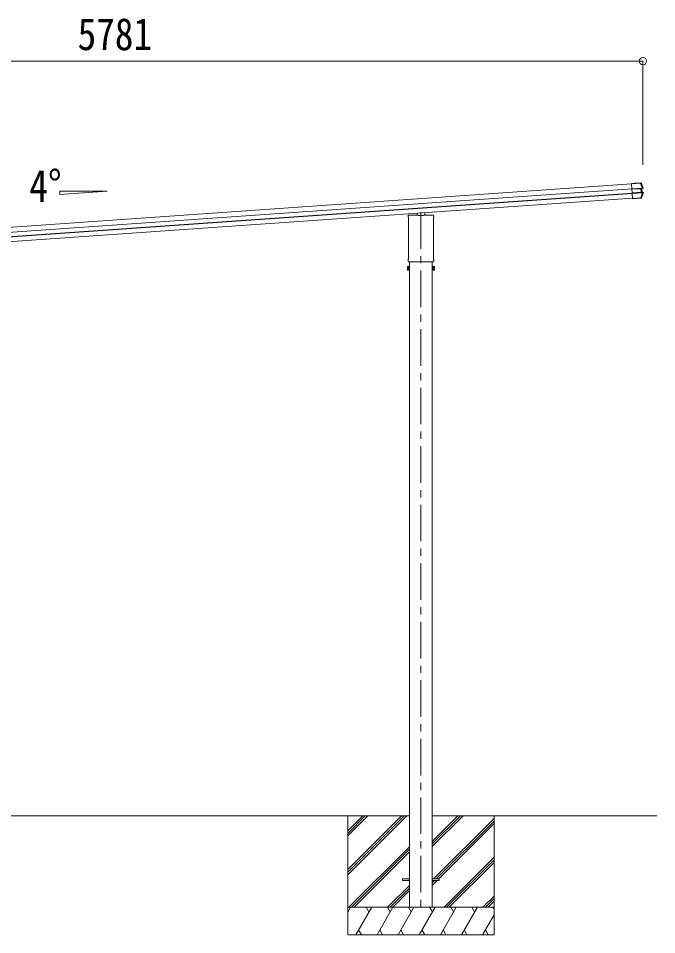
# Model space of a CAD drawing. Units: millimetres at full size, sheet at 1:40; details may follow other scales. Extents: x -11243 to 11243, y -7760 to 7760.
# Drawn here: x 3532 to 7021, y -5069 to -58 of the extents above; entities that cross this region are included whole.
import ezdxf
from ezdxf.enums import TextEntityAlignment as Align

# ---------------------------------------------------------------- set-up
doc = ezdxf.new("R2010")
doc.units = ezdxf.units.MM
doc.header["$LTSCALE"] = 40
doc.header["$PDMODE"] = 32
doc.header["$PDSIZE"] = 40
doc.linetypes.add('CHAIN1', pattern=[8, 5, -1, 1, -1])
for name, color, linetype, lineweight in [('0-0_0', 7, 'Continuous', 9), ('0-1_本体', 5, 'CHAIN1', 9), ('0-3_ELV2', 7, 'Continuous', 9), ('0-6_OTH_LINE', 6, 'Continuous', 9), ('0-7_SHAPE', 4, 'Continuous', 9)]:
    doc.layers.add(name, color=color, linetype=linetype, lineweight=lineweight)
doc.styles.add('ＭＳ ゴシック', font='')
doc.styles.get('ＭＳ ゴシック').set_extended_font_data('MS Gothic')

msp = doc.modelspace()

# ---------------------------------------------------------------- linework, layer by layer
at = {"layer": '0-0_0'}
for p, q in [((2494.71, -4418.59), (5669.75, -4418.59)), ((5332.25, -4418.59), (5332.25, -5068.58)), ((5332.25, -4712.76), (5626.43, -4418.59)), ((5332.25, -4726.9), (5640.57, -4418.59)), ((5332.25, -4741.05), (5654.72, -4418.59)), ((5332.25, -4528.92), (5442.58, -4418.59)), ((5332.25, -4514.77), (5428.44, -4418.59)), ((5332.25, -4500.63), (5414.3, -4418.59)), ((5794.75, -4586.92), (5963.08, -4418.59)), ((5794.75, -4572.77), (5948.94, -4418.59)), ((5794.75, -4558.63), (5934.8, -4418.59)), ((5794.75, -4418.59), (7021.24, -4418.59)), ((5801.43, -4764.09), (6132.25, -4433.26)), ((5815.57, -4764.09), (6132.25, -4447.41)), ((6132.25, -4418.59), (6132.25, -5068.58)), ((5829.71, -4764.09), (6132.25, -4461.55)), ((5338.56, -4918.59), (5669.75, -4587.4)), ((5352.7, -4918.59), (5669.75, -4601.54)), ((5366.85, -4918.59), (5669.75, -4615.68)), ((5859.06, -4918.59), (6132.25, -4645.4)), ((5873.2, -4918.59), (6132.25, -4659.54)), ((5887.35, -4918.59), (6132.25, -4673.68)), ((5669.75, -4799.53), (5550.69, -4918.59)), ((5794.75, -4799.05), (5820.71, -4773.09)), ((5794.75, -4784.9), (5806.57, -4773.09)), ((5564.84, -4918.59), (5669.75, -4813.67)), ((5578.98, -4918.59), (5669.75, -4827.81)), ((6071.19, -4918.59), (6132.25, -4857.53)), ((6085.34, -4918.59), (6132.25, -4871.67)), ((6099.48, -4918.59), (6132.25, -4885.81)), ((5332.25, -4946.09), (5348.13, -4918.58)), ((6132.25, -4918.59), (5332.25, -4918.59)), ((5377, -5068.58), (5463.6, -4918.59)), ((5448.6, -4944.57), (5433.6, -4918.58)), ((5492.47, -5068.58), (5579.07, -4918.58)), ((5564.07, -4944.57), (5549.07, -4918.59)), ((5607.94, -5068.58), (5694.54, -4918.59)), ((5679.54, -4944.57), (5664.54, -4918.58)), ((5723.41, -5068.58), (5810.01, -4918.59)), ((5795.01, -4944.57), (5780.01, -4918.58)), ((5838.88, -5068.58), (5925.48, -4918.59)), ((5910.48, -4944.57), (5895.48, -4918.58)), ((5954.35, -5068.58), (6040.95, -4918.59)), ((6010.95, -4918.59), (6025.95, -4944.57)), ((6126.42, -4918.59), (6132.25, -4928.68)), ((6069.82, -5068.58), (6132.25, -4960.45)), ((5392, -5042.61), (5407, -5068.58)), ((5507.47, -5042.61), (5522.47, -5068.58)), ((5622.94, -5042.6), (5637.94, -5068.58)), ((5738.41, -5042.6), (5753.41, -5068.58)), ((5853.88, -5042.61), (5868.88, -5068.58)), ((5969.35, -5042.61), (5984.35, -5068.58)), ((6084.82, -5042.61), (6099.82, -5068.58)), ((5332.25, -5068.58), (6132.25, -5068.58))]:
    msp.add_line(p, q, dxfattribs=at)
at = {"layer": '0-1_本体'}
msp.add_line((5732.25, -1117.76), (5732.25, -4953.32), dxfattribs=at)
at = {"layer": '0-3_ELV2', "color": 4}
for p, q in [((1269.53, -1356.48), (6884.23, -963.86)), ((1271.34, -1382.38), (6886.04, -989.77)), ((1271.44, -1383.78), (6886.14, -991.16)), ((6884.06, -961.48), (6898.51, -960.47)), ((6884.08, -961.69), (6884.06, -961.48)), ((6884.16, -962.89), (6884.08, -961.69)), ((6932.88, -959.48), (6884.16, -962.89)), ((6886.04, -989.83), (6941.82, -985.93)), ((6941.93, -987.52), (6886.16, -991.42)), ((6886.23, -992.55), (6886.16, -991.42)), ((6886.23, -992.55), (6935.18, -989.13)), ((6886.27, -993.04), (6886.23, -992.55)), ((6887.61, -1012.24), (6886.27, -993.04)), ((6899.51, -960.38), (6899.61, -960.14)), ((6935.47, -957.63), (6899.61, -960.14)), ((6941.82, -985.93), (6932.88, -959.48)), ((6934.03, -958.17), (6935.47, -957.63)), ((6935.18, -989.13), (6935.22, -989.62)), ((6935.73, -959.25), (6944.75, -985.83)), ((6943.47, -987.58), (6937.76, -989.17)), ((6943.47, -987.58), (6937.76, -989.17)), ((6939.74, -989.3), (6938.21, -989.48)), ((6938.58, -988.97), (6940.11, -988.78)), ((6941.08, -1008.5), (6939.74, -989.3)), ((6940.11, -988.78), (6945.86, -987.24)), ((6941.82, -985.93), (6941.93, -987.52)), ((6943.54, -987.56), (6943.47, -987.58)), ((6945.86, -987.24), (6943.85, -987.49)), ((1273.06, -1407), (6887.76, -1014.38)), ((1273.16, -1408.41), (6887.86, -1015.8)), ((1274.97, -1434.29), (6889.67, -1041.67)), ((6887.61, -1012.24), (6936.56, -1008.81)), ((6887.65, -1012.73), (6887.61, -1012.24)), ((6936.59, -1009.3), (6887.65, -1012.73)), ((6887.73, -1013.9), (6887.65, -1012.73)), ((6887.73, -1013.9), (6943.67, -1009.99)), ((6887.85, -1015.66), (6887.73, -1013.9)), ((6943.79, -1011.74), (6887.85, -1015.66)), ((6889.77, -1043.11), (6887.85, -1015.66)), ((6889.77, -1043.11), (6934.54, -1039.98)), ((6889.84, -1044.08), (6889.77, -1043.11)), ((6934.61, -1040.95), (6889.84, -1044.08)), ((6934.54, -1039.98), (6943.79, -1011.74)), ((6934.61, -1040.95), (6934.54, -1039.98)), ((6936.65, -1042.16), (6935.75, -1040.94)), ((6936.56, -1008.81), (6936.59, -1009.3)), ((6946.6, -1011.43), (6937.22, -1039.87)), ((6939.14, -1008.91), (6945.19, -1009.7)), ((6939.54, -1008.53), (6941.08, -1008.5)), ((6941.52, -1008.96), (6939.98, -1008.99)), ((6947.64, -1009.71), (6941.52, -1008.96)), ((6943.67, -1009.99), (6943.79, -1011.74)), ((6945.52, -1009.74), (6947.64, -1009.71)), ((5662, -1142.69), (5662, -1137.94)), ((5663.79, -1146.15), (5663.79, -1146.15)), ((5664, -1146.56), (5664, -1373.31)), ((5666.25, -1133.69), (5716.25, -1133.69)), ((5711.25, -1133.69), (5711.25, -1123.84)), ((5716.75, -1135.69), (5716.75, -1134.19)), ((5747.75, -1135.69), (5716.75, -1135.69)), ((5747.75, -1134.19), (5747.75, -1135.69)), ((5748.25, -1133.69), (5798.25, -1133.69)), ((5753.25, -1133.69), (5753.25, -1120.9)), ((5800.5, -1373.31), (5800.5, -1146.56)), ((5800.71, -1146.15), (5800.71, -1146.15)), ((5802.5, -1137.94), (5802.5, -1142.69)), ((5662, -1385.19), (5662, -1377.19)), ((5663.7, -1388.59), (5663.7, -1388.58)), ((5663.79, -1373.72), (5663.79, -1373.72)), ((5664, -1388.69), (5663.98, -1388.68)), ((5664, -1388.69), (5800.5, -1388.69)), ((5669.75, -1388.69), (5669.75, -4918.59)), ((5794.75, -4918.59), (5794.75, -1388.69)), ((5800.52, -1388.68), (5800.5, -1388.69)), ((5800.71, -1373.72), (5800.71, -1373.72)), ((5802.5, -1377.19), (5802.5, -1385.19)), ((5658.25, -1416.09), (5659.01, -1414.77)), ((5658.25, -1416.09), (5658.25, -1433.09)), ((5658.25, -1433.09), (5659.01, -1434.4)), ((5665.25, -1414.77), (5659.01, -1414.77)), ((5665.25, -1419.68), (5659.01, -1419.68)), ((5665.25, -1429.49), (5659.01, -1429.49)), ((5665.25, -1434.4), (5659.01, -1434.4)), ((5665.25, -1434.4), (5665.25, -1414.77)), ((5665.25, -1415.39), (5667.75, -1415.39)), ((5667.75, -1433.79), (5665.25, -1433.79)), ((5799.25, -1415.39), (5796.75, -1415.39)), ((5796.75, -1433.79), (5799.25, -1433.79)), ((5799.25, -1434.4), (5799.25, -1414.77)), ((5799.25, -1414.77), (5805.49, -1414.77)), ((5799.25, -1419.68), (5805.49, -1419.68)), ((5799.25, -1429.49), (5805.49, -1429.49)), ((5799.25, -1434.4), (5805.49, -1434.4)), ((5806.25, -1416.09), (5805.49, -1414.77)), ((5806.25, -1433.09), (5805.49, -1434.4)), ((5806.25, -1416.09), (5806.25, -1433.09)), ((5632.25, -4764.09), (5669.75, -4764.09)), ((5632.25, -4764.09), (5632.25, -4773.09)), ((5632.25, -4773.09), (5669.75, -4773.09)), ((5794.75, -4764.09), (5832.25, -4764.09)), ((5794.75, -4773.09), (5832.25, -4773.09)), ((5832.25, -4764.09), (5832.25, -4773.09))]:
    msp.add_line(p, q, dxfattribs=at)
for points in [[(6884.08, -961.69), (6932.8, -958.28), (6932.88, -959.48)], [(6886.16, -991.42), (6886.04, -989.83), (6884.16, -962.89)], [(6936.56, -1008.81), (6935.22, -989.62), (6886.27, -993.04)], [(6932.8, -958.28), (6933.07, -958.26), (6933.32, -958.24), (6933.55, -958.22), (6933.74, -958.21), (6933.89, -958.19), (6933.99, -958.18), (6934.03, -958.17)], [(6935.73, -959.25), (6935.67, -959.22), (6935.59, -959.19), (6935.46, -959.17), (6935.31, -959.16), (6935.12, -959.16), (6934.91, -959.17), (6934.67, -959.19), (6934.41, -959.22), (6934.13, -959.25), (6933.83, -959.3), (6933.52, -959.35), (6933.21, -959.41), (6932.88, -959.48)], [(6935.47, -957.63), (6935.9, -957.66), (6936.31, -957.79), (6936.67, -958.02), (6936.96, -958.33), (6937.17, -958.71)], [(6937.17, -958.71), (6936.98, -958.78), (6936.2, -959.08), (6935.73, -959.25)], [(6937.75, -989.17), (6937.59, -989.27), (6937.49, -989.46), (6937.47, -989.69)], [(6937.76, -989.17), (6937.76, -989.17), (6937.76, -989.17), (6937.76, -989.17), (6937.76, -989.17), (6937.76, -989.17), (6937.76, -989.17), (6937.76, -989.17), (6937.75, -989.17), (6937.75, -989.17), (6937.75, -989.17), (6937.75, -989.17), (6937.75, -989.17), (6937.75, -989.17), (6937.75, -989.17), (6937.75, -989.17), (6937.75, -989.17)], [(6941.82, -985.93), (6942.24, -985.87), (6942.64, -985.82), (6943.04, -985.79), (6943.41, -985.77), (6943.75, -985.77), (6944.05, -985.78), (6944.31, -985.81)], [(6943.47, -987.58), (6943.33, -987.55), (6943.15, -987.52), (6942.94, -987.5), (6942.71, -987.5), (6942.46, -987.49), (6942.2, -987.5), (6941.93, -987.52)], [(6943.54, -987.56), (6943.7, -987.5), (6943.86, -987.41), (6944, -987.29), (6944.12, -987.15), (6944.22, -986.98), (6944.3, -986.8), (6944.36, -986.61), (6944.38, -986.41), (6944.39, -986.2), (6944.36, -986), (6944.31, -985.81)], [(6944.31, -985.81), (6944.53, -985.79), (6944.67, -985.8), (6944.75, -985.83)], [(6944.75, -985.83), (6944.91, -985.81), (6945.55, -985.73), (6946.77, -985.58)], [(6946.77, -985.58), (6946.82, -985.81), (6946.83, -986.05), (6946.8, -986.28), (6946.72, -986.5), (6946.61, -986.71), (6946.46, -986.89), (6946.29, -987.04), (6946.09, -987.16), (6945.86, -987.24)], [(6933.46, -1041.18), (6889.85, -1044.23), (6889.84, -1044.08)], [(6936.65, -1042.16), (6934.87, -1042.28), (6934.46, -1041.17)], [(6934.54, -1039.98), (6934.85, -1040.01), (6935.15, -1040.04), (6935.44, -1040.06), (6935.72, -1040.07), (6935.98, -1040.08), (6936.22, -1040.08), (6936.44, -1040.07), (6936.64, -1040.05), (6936.81, -1040.03), (6936.96, -1040), (6937.08, -1039.96), (6937.16, -1039.91), (6937.22, -1039.87)], [(6935.75, -1040.94), (6935.72, -1040.93), (6935.64, -1040.92), (6935.5, -1040.91), (6935.32, -1040.92), (6935.11, -1040.92), (6934.86, -1040.93), (6934.61, -1040.95)], [(6938.11, -1041.09), (6937.99, -1041.33), (6937.83, -1041.55), (6937.64, -1041.75), (6937.42, -1041.91), (6937.18, -1042.03), (6936.92, -1042.12), (6936.65, -1042.16)], [(6937.22, -1039.87), (6937.36, -1040.06), (6937.94, -1040.86), (6938.11, -1041.09)], [(6939.13, -1008.91), (6938.96, -1008.83), (6938.83, -1008.66), (6938.78, -1008.43)], [(6939.13, -1008.91), (6939.13, -1008.91), (6939.13, -1008.91), (6939.13, -1008.91), (6939.13, -1008.91), (6939.13, -1008.91), (6939.13, -1008.91), (6939.13, -1008.91), (6939.14, -1008.91), (6939.14, -1008.91), (6939.14, -1008.91), (6939.14, -1008.91), (6939.14, -1008.91), (6939.14, -1008.91), (6939.14, -1008.91), (6939.14, -1008.91), (6939.14, -1008.91)], [(6943.67, -1009.99), (6943.93, -1009.97), (6944.2, -1009.94), (6944.45, -1009.9), (6944.68, -1009.86), (6944.88, -1009.81), (6945.05, -1009.76), (6945.19, -1009.7)], [(6946.25, -1011.54), (6946.01, -1011.61), (6945.71, -1011.67), (6945.38, -1011.72), (6945.01, -1011.75), (6944.62, -1011.76), (6944.21, -1011.76), (6943.79, -1011.74)], [(6945.19, -1009.7), (6945.27, -1009.72), (6945.46, -1009.76), (6945.65, -1009.84), (6945.82, -1009.95), (6945.97, -1010.1), (6946.1, -1010.27), (6946.2, -1010.46), (6946.28, -1010.67), (6946.32, -1010.89), (6946.33, -1011.11), (6946.31, -1011.33), (6946.25, -1011.54)], [(6945.27, -1009.72), (6945.4, -1009.73), (6945.48, -1009.74), (6945.52, -1009.74)], [(6946.6, -1011.43), (6946.53, -1011.48), (6946.41, -1011.51), (6946.25, -1011.54)], [(6948.72, -1011.4), (6948.55, -1011.4), (6947.88, -1011.41), (6946.6, -1011.43)], [(6947.64, -1009.71), (6947.84, -1009.75), (6948.04, -1009.83), (6948.22, -1009.93), (6948.38, -1010.06), (6948.52, -1010.22), (6948.63, -1010.39), (6948.71, -1010.58), (6948.76, -1010.78), (6948.78, -1010.99), (6948.77, -1011.2), (6948.72, -1011.4)], [(5663.81, -1388.65), (5663.76, -1388.62), (5663.7, -1388.59)], [(5663.98, -1388.68), (5663.82, -1388.65), (5663.81, -1388.65)], [(5800.69, -1388.65), (5800.53, -1388.68), (5800.52, -1388.68)], [(5800.8, -1388.58), (5800.8, -1388.59), (5800.69, -1388.65)]]:
    msp.add_lwpolyline(points, dxfattribs=at)
for points in [[(5667.75, -1435.09), (5667.75, -1414.09), (5669.75, -1414.09), (5669.75, -1435.09)], [(5796.75, -1435.09), (5796.75, -1414.09), (5794.75, -1414.09), (5794.75, -1435.09)]]:
    msp.add_lwpolyline(points, close=True, dxfattribs=at)
for centre, radius, start, end in [((6934.15, -959.87), 1.7, 21.24384, 93.90244), ((6469.39, -1140.88), 502, 18.0204, 21.27757), ((6938.71, -989.45), 0.5, 105.07473, 184.05239), ((6943.52, -986.23), 1.3, 285.09292, 18.07159), ((6935.63, -1039.24), 1.7, 274.14537, 338.48025), ((6470.93, -857.37), 502, 338.53316, 342.13183), ((6940.04, -1008.5), 0.5, 183.94761, 262.92527), ((6945.36, -1011.03), 1.3, 342.07517, 82.89229), ((5666.25, -1137.94), 4.25, 90, 180), ((5666.25, -1142.69), 4.25, 180, 234.62358), ((5663.5, -1146.56), 0.5, 0.0463, 54.58271), ((5798.25, -1137.94), 4.25, 0, 90), ((5801, -1146.56), 0.5, 125.41729, 179.9537), ((5798.25, -1142.69), 4.25, 305.37642, 0), ((5666.25, -1377.19), 4.25, 125.37642, 180), ((5666.25, -1385.19), 4.25, 180, 233.11111), ((5663.5, -1373.31), 0.5, 305.4181, 359.95288), ((5801, -1373.31), 0.5, 180.04713, 234.58188), ((5798.25, -1377.19), 4.25, 0, 54.62358), ((5798.25, -1385.19), 4.25, 306.88889, 360), ((5674.49, -1424.59), 16.24, 162.41205, 197.58795), ((5662.6, -1417.22), 4.34, 145.61575, 214.38425), ((5662.6, -1431.95), 4.34, 145.61575, 214.38425), ((5790.01, -1424.59), 16.24, 342.41205, 17.58795), ((5801.91, -1417.22), 4.34, 325.61575, 34.38425), ((5801.91, -1431.95), 4.34, 325.61575, 34.38425)]:
    msp.add_arc(centre, radius, start, end, dxfattribs=at)
for centre, major_axis, ratio, start_param, end_param in [((6898.51, -960.45), (0.998, 0.07), 0.017595, 4.7122274, 6.2743886), ((6935.23, -989.81), (3.49, 0.24), 0.19438, 0.7466997, 1.5707963), ((6935.26, -990.3), (2.99, 0.21), 0.226777, 0.7278121, 1.5707963), ((6935.27, -990.37), (2.95, 0.89), 0.009865, 0.0588492, 0.7255749), ((6935.14, -989.89), (3.44, 0.92), 0.008567, 0.0594212, 0.7073573), ((6940.24, -989.27), (-0.497, -0.059), 0.99813, 4.8556519, 6.2342892), ((6933.47, -1041.25), (0.998, 0.07), 0.06113, 0.0179792, 1.5712474), ((6936.51, -1008.14), (2.99, 0.21), 0.226777, 4.712389, 5.5553732), ((6936.54, -1008.63), (3.49, 0.24), 0.19438, 4.712389, 5.5364856), ((6936.5, -1008.06), (3.04, -0.47), 0.009865, 5.5576105, 6.2243361), ((6936.44, -1008.56), (3.54, -0.43), 0.008567, 5.575828, 6.2237641), ((6941.58, -1008.46), (-0.501, -0.01), 0.99813, 0.0488961, 1.4275334), ((5716.31, -1134.12), (0.481, -0.181), 0.828259, 1.9947436, 1.996569), ((5716.25, -1134.19), (0.354, 0.354), 0.999467, 5.4996506, 7.06672), ((5716.31, -1134.12), (-0.181, 0.481), 0.828259, 4.2866163, 4.2884417), ((5748.25, -1134.19), (0.354, -0.354), 0.999467, 2.358058, 3.9251274), ((5748.19, -1134.12), (0.181, 0.481), 0.828259, 1.9947436, 1.996569), ((5748.19, -1134.12), (0.481, 0.181), 0.828259, 1.1450236, 1.146849)]:
    msp.add_ellipse(centre, major_axis=major_axis, ratio=ratio, start_param=start_param, end_param=end_param, dxfattribs=at)
at = {"layer": '0-6_OTH_LINE'}
for q in [(1165.25, -292.75), (6946.25, -859.37)]:
    msp.add_line((6946.25, -292.75), q, dxfattribs=at)
msp.add_point((6946.25, -292.75), dxfattribs=at)
at = {"layer": '0-7_SHAPE'}
for p, q in [((3758.5, -1003.79), (4016.51, -1003.79)), ((3758.5, -1021.83), (4016.51, -1003.79)), ((3758.5, -1003.79), (3758.5, -1021.83))]:
    msp.add_line(p, q, dxfattribs=at)

# ---------------------------------------------------------------- texts
at = {"layer": '0-6_OTH_LINE', "color": 7, "style": 'ＭＳ ゴシック', "width": 0.85}
msp.add_text('5781', height=176, dxfattribs=at).set_placement((3855.75, -284.75), align=Align.BOTTOM_LEFT)
at = {"layer": '0-7_SHAPE', "color": 7, "style": 'ＭＳ ゴシック', "width": 0.85}
msp.add_text('4°', height=176, dxfattribs=at).set_placement((3591.68, -1114.34), align=Align.BOTTOM_LEFT)

doc.saveas('drawing.dxf')
